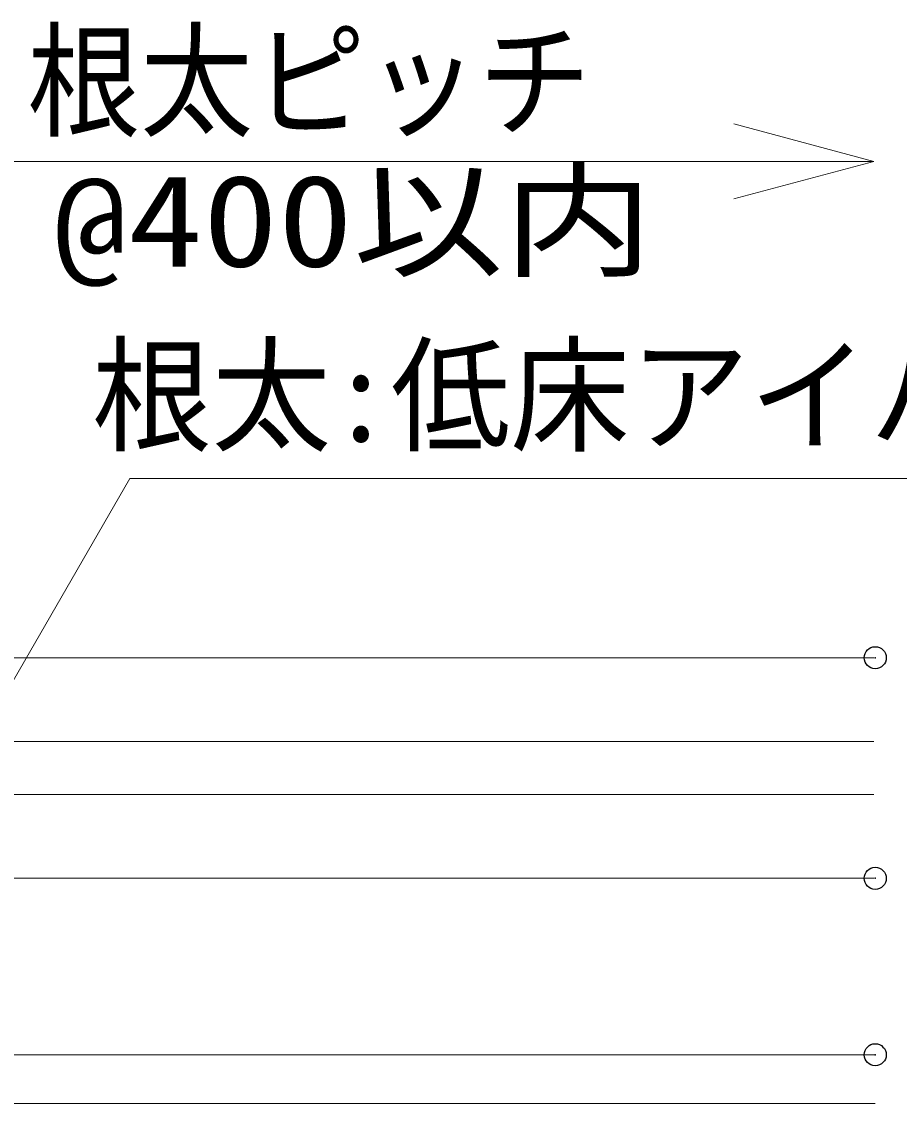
# Model space of a CAD drawing. Units: millimetres, scale not verified. Extents: x -4750 to 4750, y -3000 to 3000.
# Drawn here: x 4021.2 to 4120.7, y 472.5 to 595.1 of the extents above; entities that cross this region are included whole.
import ezdxf
from ezdxf.enums import TextEntityAlignment as Align

# ---------------------------------------------------------------- set-up
doc = ezdxf.new("R2010")
doc.units = ezdxf.units.MM
doc.header["$LTSCALE"] = 5
doc.header["$PDMODE"] = 32
doc.header["$PDSIZE"] = 2.5
for name, color, linetype, lineweight in [('0-0_デッキ', 7, 'Continuous', 9), ('0-4_0', 7, 'Continuous', 9), ('0-6_文字', 7, 'Continuous', 9), ('0-7_寸法', 7, 'Continuous', 9)]:
    doc.layers.add(name, color=color, linetype=linetype, lineweight=lineweight)
doc.layers.add('0-9_Defpoints', color=7, linetype='Continuous')
doc.styles.add('ＭＳ ゴシック', font='')
doc.styles.get('ＭＳ ゴシック').set_extended_font_data('MS Gothic')

# ---------------------------------------------------------------- blocks, each defined once
blk = doc.blocks.new('グループ-75-1')
at = {"layer": '0-4_0'}
for p, q in [((111758.8, -8986.5), (99230.8, -8986.5)), ((111758.8, -9096.5), (99230.8, -9096.5))]:
    blk.add_line(p, q, dxfattribs=at)

msp = doc.modelspace()

# ---------------------------------------------------------------- linework, layer by layer
at = {"layer": '0-0_デッキ'}
for p, q in [((3974.04, 522.994), (4117.801, 522.993)), ((3974.04, 513.494), (4117.801, 513.493)), ((3974.04, 507.494), (4117.801, 507.493)), ((3974.04, 497.994), (4117.801, 497.993))]:
    msp.add_line(p, q, dxfattribs=at)
at = {"layer": '0-6_文字'}
for p, q in [((4033.48, 543.316), (4001.54, 487.993)), ((4213.092, 543.316), (4033.48, 543.316))]:
    msp.add_line(p, q, dxfattribs=at)
at = {"layer": '0-7_寸法'}
msp.add_line((3971.54, 579.236), (4117.801, 579.236), dxfattribs=at)
msp.add_lwpolyline([(4101.926, 583.49), (4117.801, 579.236), (4101.926, 574.982)], dxfattribs=at)
at = {"layer": '0-9_Defpoints'}
for p in [(4117.939, 522.994), (4117.939, 497.994), (4117.939, 477.994)]:
    msp.add_point(p, dxfattribs=at)

# ---------------------------------------------------------------- block references
at = {"layer": '0-4_0', "xscale": 0.05, "yscale": 0.05}
msp.add_blockref('グループ-75-1', (-1470, 927.316), dxfattribs=at)

# ---------------------------------------------------------------- texts
at = {"layer": '0-6_文字', "style": 'ＭＳ ゴシック', "width": 0.95}
msp.add_text('根太:低床アイハット鋼(高耐食めっき鋼板)', height=10.45, dxfattribs=at).set_placement((4029.206, 544.368), align=Align.BOTTOM_LEFT)
at = {"layer": '0-7_寸法', "style": 'ＭＳ ゴシック'}
for s, width, p in [('根太ピッチ', 0.9, (4021.869, 580.028)), ('@400以内', 1.2, (4024.758, 564.186))]:
    msp.add_text(s, height=10.41, dxfattribs=dict(at, width=width)).set_placement(p, align=Align.BOTTOM_LEFT)

doc.saveas('drawing.dxf')
